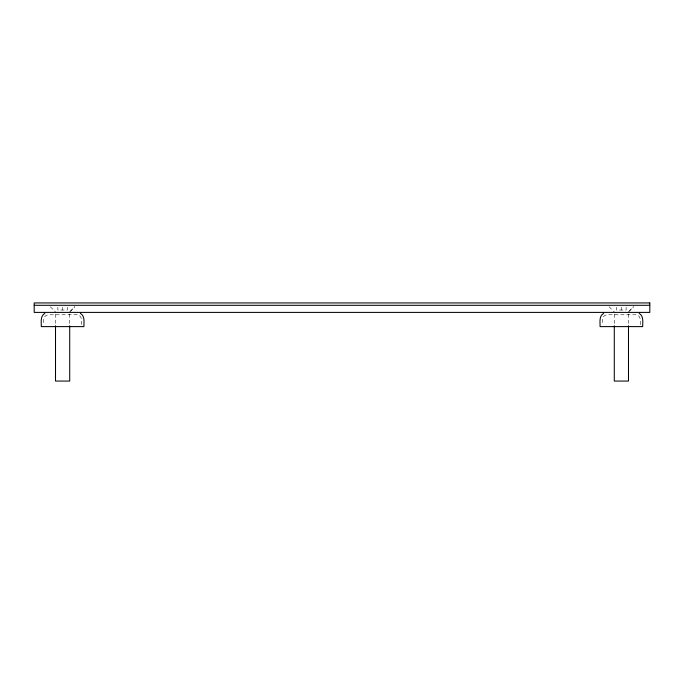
<?xml version="1.0" encoding="UTF-8"?>
<svg xmlns="http://www.w3.org/2000/svg" width="684" height="684" viewBox="0 0 684 684"><rect width="100%" height="100%" fill="white"/><g stroke="black" fill="none" stroke-linecap="round" stroke-linejoin="round"><path stroke-width="0.51" stroke-dasharray="3.42 2.56" d="M69.717 311.93L74.812 306.774M628.493 311.93L633.581 306.774M70.452 311.194L74.872 306.774M629.229 311.194L633.649 306.774M609.128 306.774L614.283 311.93M50.351 306.774L55.507 311.93M640.267 324.584C640.891 320.933 640.617 314.802 635.59 314.768L607.178 314.768C602.253 314.871 601.817 320.941 602.45 324.584M628.493 314.059L628.493 324.695M626.125 307.193L626.125 310.04L616.652 310.04L616.652 307.193M621.388 307.193L621.388 310.04M614.283 314.059L614.283 324.695M81.49 324.584C82.123 320.933 81.849 314.802 76.822 314.768L48.41 314.768C43.485 314.871 43.041 320.941 43.673 324.584M69.717 314.059L69.717 324.695M67.348 307.193L67.348 310.04L57.875 310.04L57.875 307.193M62.612 307.193L62.612 310.04M55.507 314.059L55.507 324.695"/><path stroke-width="1.03" d="M44.853 313.358C40.134 316.017 41.365 322.164 41.305 326.61L83.918 326.61C83.858 322.164 85.09 316.017 80.37 313.358M603.63 313.358C598.91 316.017 600.142 322.164 600.082 326.61L642.695 326.61C642.635 322.164 643.866 316.017 639.147 313.358M34.2 305.303L649.8 305.303M628.493 325.755L628.493 381.065L614.283 381.065L614.283 325.755M69.717 325.755L69.717 381.065L55.507 381.065L55.507 325.755M649.8 302.935L34.2 302.935L34.2 312.4L649.8 312.4L649.8 302.935"/></g></svg>
